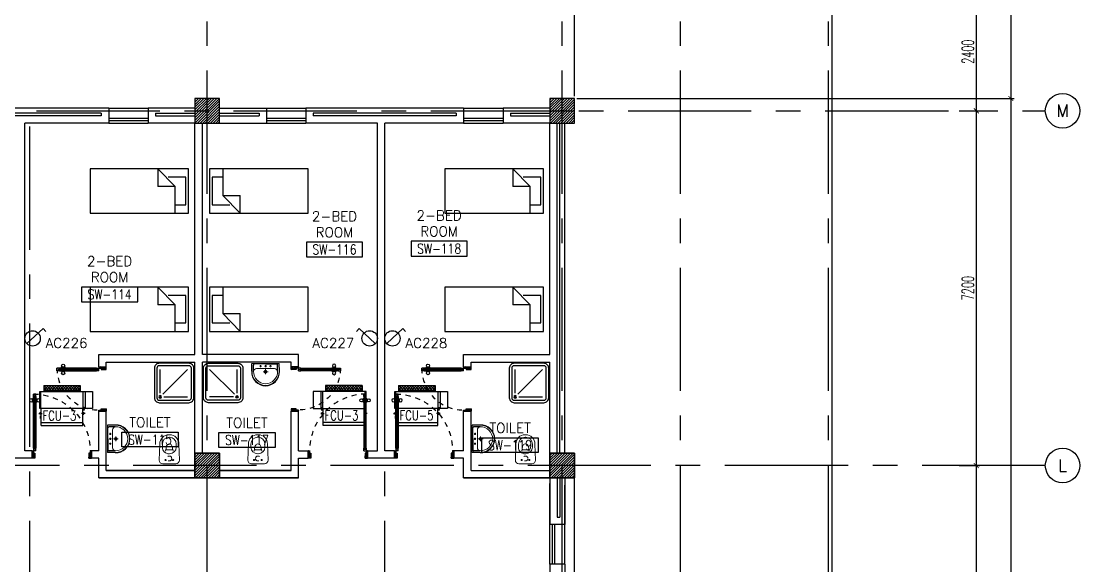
# Model space of a CAD drawing. Extents: x -0.4 to 93.5, y -1.1 to 78.4.
# Drawn here: x 72.06 to 93.53, y 55.33 to 66.39 of the extents above; entities that cross this region are included whole.
import ezdxf
from ezdxf.enums import TextEntityAlignment as Align

# ---------------------------------------------------------------- set-up
doc = ezdxf.new("R2010")
doc.units = 0
doc.header["$MEASUREMENT"] = 0
doc.header["$PDMODE"] = 34
for name, pattern in [('CENTERX2', [4, 2.5, -0.5, 0.5, -0.5]), ('DASHED', [0.75, 0.5, -0.25]), ('HIDDEN', [0.375, 0.25, -0.125]), ('HIDDEN2', [0.1875, 0.125, -0.0625])]:
    doc.linetypes.add(name, pattern=pattern)
doc.layers.get('0').update_dxf_attribs({"color": 11, "linetype": 'CONTINUOUS'})
doc.layers.get('DEFPOINTS').update_dxf_attribs({"color": 11, "linetype": 'CONTINUOUS'})
for name, color, linetype in [('AX-CR', 11, 'CONTINUOUS'), ('AX-DIM', 11, 'CONTINUOUS'), ('AX-TXT', 11, 'CONTINUOUS'), ('AXES', 11, 'CENTERX2'), ('COL', 11, 'CONTINUOUS'), ('DOOR', 11, 'CONTINUOUS'), ('E-SOCKETS', 4, 'CONTINUOUS'), ('FCU', 7, 'CONTINUOUS'), ('FIX', 11, 'CONTINUOUS'), ('FUR', 11, 'CONTINUOUS'), ('HAT', 11, 'CONTINUOUS'), ('INSUL', 11, 'CONTINUOUS'), ('PROJ-L', 11, 'CONTINUOUS'), ('RM-BOX', 11, 'CONTINUOUS'), ('RM-NAME', 11, 'CONTINUOUS'), ('RM-NO', 11, 'CONTINUOUS'), ('TEXTN', 2, 'CONTINUOUS'), ('WALL', 11, 'CONTINUOUS'), ('WIN', 11, 'CONTINUOUS')]:
    doc.layers.add(name, color=color, linetype=linetype)
doc.styles.add('ROMANS', font='ROMANS.shx', dxfattribs={"width": 0.6})
doc.dimstyles.new('STANDARD in', dxfattribs={"dimtxt": 0.24, "dimasz": 0.1, "dimexe": 0.07, "dimexo": 0.05, "dimgap": 0.05, "dimtad": 1, "dimdec": 0, "dimlfac": 1000, "dimzin": 0, "dimdsep": 46, "dimtxsty": 'ROMANS', "dimblk": 'ARCHTICK', "dimcen": 0.05, "dimdle": 0.05, "dimclrd": 7, "dimclre": 7, "dimclrt": 2, "dimadec": 0, "dimazin": 0, "dimtfac": 1, "dimtdec": 0, "dimtmove": 2, "dimatfit": 3, "dimldrblk": 'ARCHTICK', "dimfxl": 0, "dimtolj": 1, "dimtzin": 0, "dimarcsym": 0})

# ---------------------------------------------------------------- blocks, each defined once
blk = doc.blocks.new('_ARCHTICK')
at = {"color": 0, "linetype": 'ByBlock', "const_width": 0.15}
blk.add_lwpolyline([(-0.5, -0.5), (0.5, 0.5)], dxfattribs=at)
blk = doc.blocks.new('*D104')
at = {"layer": 'AX-DIM', "color": 7, "lineweight": -2, "ltscale": 0.3}
for p, q in [((8.522, 76.998), (83.332, 76.998)), ((8.572, 72.392), (8.572, 77.068)), ((83.282, 64.87), (83.282, 77.068))]:
    blk.add_line(p, q, dxfattribs=at)
at = {"layer": 'DEFPOINTS', "color": 0, "ltscale": 0.3}
for p in [(83.282, 76.998), (8.572, 72.342), (83.282, 64.82)]:
    blk.add_point(p, dxfattribs=at)
at = {"layer": 'AX-DIM', "color": 7, "lineweight": -2, "ltscale": 0.3, "xscale": 0.1, "yscale": 0.1, "zscale": 0.1, "rotation": 180}
blk.add_blockref('_ARCHTICK', (8.572, 76.998), dxfattribs=at)
at = {"layer": 'AX-DIM', "color": 7, "lineweight": -2, "ltscale": 0.3, "xscale": 0.1, "yscale": 0.1, "zscale": 0.1}
blk.add_blockref('_ARCHTICK', (83.282, 76.998), dxfattribs=at)
at = {"layer": 'AX-DIM', "color": 2, "ltscale": 0.3, "insert": (45.927, 77.168), "char_height": 0.24, "attachment_point": 5, "style": 'ROMANS'}
blk.add_mtext('\\A1;74710', dxfattribs=at)
blk = doc.blocks.new('*D161')
at = {"layer": 'AX-DIM', "color": 7, "lineweight": -2, "ltscale": 0.3}
for p, q in [((77.75, 74.845), (92.202, 74.845)), ((92.132, 74.895), (92.132, 64.77)), ((91.482, 64.82), (92.202, 64.82))]:
    blk.add_line(p, q, dxfattribs=at)
at = {"layer": 'DEFPOINTS', "color": 0, "ltscale": 0.3}
for p in [(77.7, 74.845), (91.432, 64.82), (92.132, 64.82)]:
    blk.add_point(p, dxfattribs=at)
at = {"layer": 'AX-DIM', "color": 7, "lineweight": -2, "ltscale": 0.3, "xscale": 0.1, "yscale": 0.1, "zscale": 0.1}
for p, rotation in [((92.132, 74.845), 90), ((92.132, 64.82), 270)]:
    blk.add_blockref('_ARCHTICK', p, dxfattribs=dict(at, rotation=rotation))
at = {"layer": 'AX-DIM', "color": 2, "ltscale": 0.3, "insert": (91.962, 69.832), "char_height": 0.24, "attachment_point": 5, "rotation": 90, "style": 'ROMANS'}
blk.add_mtext('\\A1;10025', dxfattribs=at)
blk = doc.blocks.new('*D160')
at = {"layer": 'AX-DIM', "color": 7, "lineweight": -2, "ltscale": 0.3}
for p, q in [((83.232, 76.998), (88.557, 76.998)), ((83.282, 76.348), (83.282, 77.068)), ((88.507, 40.87), (88.507, 77.068))]:
    blk.add_line(p, q, dxfattribs=at)
at = {"layer": 'DEFPOINTS', "color": 0, "ltscale": 0.3}
for p in [(88.507, 76.998), (83.282, 76.298), (88.507, 40.82)]:
    blk.add_point(p, dxfattribs=at)
at = {"layer": 'AX-DIM', "color": 7, "lineweight": -2, "ltscale": 0.3, "xscale": 0.1, "yscale": 0.1, "zscale": 0.1, "rotation": 180}
blk.add_blockref('_ARCHTICK', (83.282, 76.998), dxfattribs=at)
at = {"layer": 'AX-DIM', "color": 7, "lineweight": -2, "ltscale": 0.3, "xscale": 0.1, "yscale": 0.1, "zscale": 0.1}
blk.add_blockref('_ARCHTICK', (88.507, 76.998), dxfattribs=at)
at = {"layer": 'AX-DIM', "color": 2, "ltscale": 0.3, "insert": (85.895, 77.168), "char_height": 0.24, "attachment_point": 5, "style": 'ROMANS'}
blk.add_mtext('\\A1;5225', dxfattribs=at)
blk = doc.blocks.new('*D158')
at = {"layer": 'AX-DIM', "color": 7, "lineweight": -2, "ltscale": 0.3}
for p, q in [((92.132, 64.87), (92.132, 5.45)), ((83.332, 64.82), (92.202, 64.82)), ((83.332, 5.5), (92.202, 5.5))]:
    blk.add_line(p, q, dxfattribs=at)
at = {"layer": 'DEFPOINTS', "color": 0, "ltscale": 0.3}
for p in [(83.282, 64.82), (83.282, 5.5), (92.132, 5.5)]:
    blk.add_point(p, dxfattribs=at)
at = {"layer": 'AX-DIM', "color": 7, "lineweight": -2, "ltscale": 0.3, "xscale": 0.1, "yscale": 0.1, "zscale": 0.1}
for p, rotation in [((92.132, 64.82), 90), ((92.132, 5.5), 270)]:
    blk.add_blockref('_ARCHTICK', p, dxfattribs=dict(at, rotation=rotation))
at = {"layer": 'AX-DIM', "color": 2, "ltscale": 0.3, "insert": (91.962, 35.16), "char_height": 0.24, "attachment_point": 5, "rotation": 90, "style": 'ROMANS'}
blk.add_mtext('\\A1;59320', dxfattribs=at)
blk = doc.blocks.new('*X50')
at = {"color": 0}
for p, q in [((245929, 169932), (246386, 170390)), ((245929, 169985), (246333, 170390)), ((245929, 170038), (246280, 170390)), ((245929, 170091), (246227, 170390)), ((245929, 170144), (246174, 170390)), ((245929, 170197), (246121, 170390)), ((245929, 170250), (246068, 170390)), ((245929, 170303), (246015, 170390)), ((245929, 170357), (245962, 170390)), ((245939, 169890), (246429, 170379)), ((245992, 169890), (246429, 170326)), ((246045, 169890), (246429, 170273)), ((246098, 169890), (246429, 170220)), ((246151, 169890), (246429, 170167)), ((246204, 169890), (246429, 170114)), ((246257, 169890), (246429, 170061)), ((246310, 169890), (246429, 170008)), ((246363, 169890), (246429, 169955)), ((246416, 169890), (246429, 169902))]:
    blk.add_line(p, q, dxfattribs=at)
blk = doc.blocks.new('COL50')
at = {"layer": 'COL'}
blk.add_lwpolyline([(-250, 250), (-250, -250), (250, -250), (250, 250)], close=True, dxfattribs=at)
blk = doc.blocks.new('*X43')
at = {"color": 0}
for p, q in [((245927, 177090), (246427, 177590)), ((245929, 177145), (246374, 177590)), ((245929, 177198), (246321, 177590)), ((245929, 177251), (246267, 177590)), ((245929, 177304), (246214, 177590)), ((245929, 177357), (246161, 177590)), ((245929, 177410), (246108, 177590)), ((245929, 177463), (246055, 177590)), ((245929, 177516), (246002, 177590)), ((245929, 177569), (245949, 177590)), ((245980, 177090), (246429, 177539)), ((246033, 177090), (246429, 177486)), ((246086, 177090), (246429, 177433)), ((246139, 177090), (246429, 177380)), ((246192, 177090), (246429, 177327)), ((246245, 177090), (246429, 177274)), ((246298, 177090), (246429, 177220)), ((246351, 177090), (246429, 177167)), ((246404, 177090), (246429, 177114))]:
    blk.add_line(p, q, dxfattribs=at)
blk = doc.blocks.new('*X51')
at = {"color": 0}
for p, q in [((253129, 169920), (253599, 170390)), ((253129, 169973), (253545, 170390)), ((253129, 170026), (253492, 170390)), ((253129, 170079), (253439, 170390)), ((253129, 170132), (253386, 170390)), ((253129, 170185), (253333, 170390)), ((253129, 170238), (253280, 170390)), ((253129, 170291), (253227, 170390)), ((253129, 170344), (253174, 170390)), ((253152, 169890), (253629, 170367)), ((253205, 169890), (253629, 170314)), ((253258, 169890), (253629, 170261)), ((253311, 169890), (253629, 170208)), ((253364, 169890), (253629, 170155)), ((253417, 169890), (253629, 170102)), ((253470, 169890), (253629, 170049)), ((253523, 169890), (253629, 169996)), ((253576, 169890), (253629, 169942))]:
    blk.add_line(p, q, dxfattribs=at)
blk = doc.blocks.new('*X42')
at = {"color": 0}
for p, q in [((253129, 177132), (253586, 177590)), ((253129, 177185), (253533, 177590)), ((253129, 177238), (253480, 177590)), ((253129, 177291), (253427, 177590)), ((253129, 177344), (253374, 177590)), ((253129, 177397), (253321, 177590)), ((253129, 177450), (253268, 177590)), ((253129, 177503), (253215, 177590)), ((253129, 177557), (253162, 177590)), ((253139, 177090), (253629, 177579)), ((253192, 177090), (253629, 177526)), ((253245, 177090), (253629, 177473)), ((253298, 177090), (253629, 177420)), ((253351, 177090), (253629, 177367)), ((253404, 177090), (253629, 177314)), ((253457, 177090), (253629, 177261)), ((253510, 177090), (253629, 177208)), ((253563, 177090), (253629, 177155)), ((253616, 177090), (253629, 177102))]:
    blk.add_line(p, q, dxfattribs=at)
blk = doc.blocks.new('*D146')
at = {"layer": 'AX-DIM', "color": 7, "lineweight": -2, "ltscale": 0.3}
for p, q in [((91.082, 57.37), (91.502, 57.37)), ((91.432, 57.42), (91.432, 50.12)), ((91.082, 50.17), (91.502, 50.17))]:
    blk.add_line(p, q, dxfattribs=at)
at = {"layer": 'DEFPOINTS', "color": 0, "ltscale": 0.3}
for p in [(91.032, 57.37), (91.032, 50.17), (91.432, 50.17)]:
    blk.add_point(p, dxfattribs=at)
at = {"layer": 'AX-DIM', "color": 7, "lineweight": -2, "ltscale": 0.3, "xscale": 0.1, "yscale": 0.1, "zscale": 0.1}
for p, rotation in [((91.432, 57.37), 90), ((91.432, 50.17), 270)]:
    blk.add_blockref('_ARCHTICK', p, dxfattribs=dict(at, rotation=rotation))
at = {"layer": 'AX-DIM', "color": 2, "ltscale": 0.3, "insert": (91.262, 53.77), "char_height": 0.24, "attachment_point": 5, "rotation": 90, "style": 'ROMANS'}
blk.add_mtext('\\A1;7200', dxfattribs=at)
blk = doc.blocks.new('AXR')
at = {"layer": 'AX-CR'}
blk.add_circle((350, 0), 350, dxfattribs=at)
at = {"layer": 'AX-TXT', "style": 'ROMANS'}
blk.add_attdef('AX', text='', height=250, dxfattribs=at).set_placement((350, 0), align=Align.MIDDLE)
blk = doc.blocks.new('*D144')
at = {"layer": 'AX-DIM', "color": 7, "lineweight": -2, "ltscale": 0.3}
for p, q in [((91.082, 64.57), (91.502, 64.57)), ((91.432, 64.62), (91.432, 57.32)), ((91.082, 57.37), (91.502, 57.37))]:
    blk.add_line(p, q, dxfattribs=at)
at = {"layer": 'DEFPOINTS', "color": 0, "ltscale": 0.3}
for p in [(91.032, 64.57), (91.032, 57.37), (91.432, 57.37)]:
    blk.add_point(p, dxfattribs=at)
at = {"layer": 'AX-DIM', "color": 7, "lineweight": -2, "ltscale": 0.3, "xscale": 0.1, "yscale": 0.1, "zscale": 0.1}
for p, rotation in [((91.432, 64.57), 90), ((91.432, 57.37), 270)]:
    blk.add_blockref('_ARCHTICK', p, dxfattribs=dict(at, rotation=rotation))
at = {"layer": 'AX-DIM', "color": 2, "ltscale": 0.3, "insert": (91.262, 60.97), "char_height": 0.24, "attachment_point": 5, "rotation": 90, "style": 'ROMANS'}
blk.add_mtext('\\A1;7200', dxfattribs=at)
blk = doc.blocks.new('*D143')
at = {"layer": 'AX-DIM', "color": 7, "lineweight": -2, "ltscale": 0.3}
for p, q in [((91.432, 67.02), (91.432, 64.52)), ((91.082, 66.97), (91.502, 66.97)), ((91.082, 64.57), (91.502, 64.57))]:
    blk.add_line(p, q, dxfattribs=at)
at = {"layer": 'DEFPOINTS', "color": 0, "ltscale": 0.3}
for p in [(91.032, 66.97), (91.032, 64.57), (91.432, 64.57)]:
    blk.add_point(p, dxfattribs=at)
at = {"layer": 'AX-DIM', "color": 7, "lineweight": -2, "ltscale": 0.3, "xscale": 0.1, "yscale": 0.1, "zscale": 0.1}
for p, rotation in [((91.432, 66.97), 90), ((91.432, 64.57), 270)]:
    blk.add_blockref('_ARCHTICK', p, dxfattribs=dict(at, rotation=rotation))
at = {"layer": 'AX-DIM', "color": 2, "ltscale": 0.3, "insert": (91.262, 65.77), "char_height": 0.24, "attachment_point": 5, "rotation": 90, "style": 'ROMANS'}
blk.add_mtext('\\A1;2400', dxfattribs=at)
blk = doc.blocks.new('DOOR100')
at = {"layer": 'DOOR', "color": 0, "linetype": 'ByBlock'}
for p, q in [((-25, 1300), (-75, 1300)), ((-75, 1300), (-25, 1300)), ((-75, 1250), (-75, 1300)), ((-25, 1250), (-25, 1300)), ((-82, 1205), (-91, 1205)), ((-91, 1205), (-91, 1140)), ((-82, 1140), (-91, 1140)), ((-75, 1218), (-82, 1218)), ((-82, 1128), (-82, 1218)), ((-82, 1205), (-82, 1140)), ((-75, 1128), (-82, 1128)), ((-58, 1250), (-75, 1250)), ((-42, 1270), (-58, 1270)), ((-58, 1250), (-58, 1270)), ((-42, 1250), (-42, 1270)), ((-25, 1250), (-42, 1250)), ((-25, 1218), (-18, 1218)), ((-25, 1128), (-18, 1128)), ((-18, 1128), (-18, 1218)), ((-18, 1205), (-9, 1205)), ((-18, 1205), (-18, 1140)), ((-18, 1140), (-9, 1140)), ((-9, 1205), (-9, 1140)), ((-1200, 0), (-1200, 150)), ((-1200, 150), (-1175, 150)), ((-1200, 150), (-1200, 0)), ((-1150, 0), (-1200, 0)), ((-1175, 150), (-1175, 100)), ((-1175, 100), (-1150, 100)), ((-1150, 100), (-1150, 0)), ((-75, 200), (-58, 200)), ((-75, 150), (-75, 200)), ((-75, 150), (-25, 150)), ((-58, 200), (-58, 180)), ((-58, 180), (-42, 180)), ((-50, 100), (-50, 0)), ((-25, 100), (-50, 100)), ((-50, 0), (0, 0)), ((-42, 200), (-25, 200)), ((-42, 180), (-42, 200)), ((-25, 200), (-25, 150)), ((0, 150), (-25, 150)), ((-25, 150), (-25, 100)), ((0, 150), (0, 0))]:
    blk.add_line(p, q, dxfattribs=at)
at = {"layer": 'DOOR', "linetype": 'ByBlock'}
for p, q in [((-75, 1250), (-75, 200)), ((-58, 200), (-58, 1250)), ((-42, 200), (-42, 1250)), ((-25, 200), (-25, 1250)), ((0, 0), (0, 150))]:
    blk.add_line(p, q, dxfattribs=at)
at = {"layer": 'DOOR', "color": 9, "linetype": 'ByBlock'}
for p, q in [((-1150, 0), (-1200, 114)), ((-1150, 0), (-1200, 40)), ((-1150, 0), (-1163, 100)), ((-50, 0), (0, 114)), ((-50, 0), (-37, 100)), ((-50, 0), (0, 40))]:
    blk.add_line(p, q, dxfattribs=at)
at = {"layer": 'DOOR', "color": 0, "linetype": 'ByBlock'}
for centre in [(-124, 1173), (24, 1173)]:
    blk.add_circle(centre, 32.4, dxfattribs=at)
at = {"layer": 'DOOR', "linetype": 'HIDDEN', "ltscale": 0.5}
blk.add_arc((-25, 150), 1150, 90, 180.0001, dxfattribs=at)
at = {"layer": 'DOOR', "color": 9, "linetype": 'ByBlock'}
for centre, radius, start, end in [((-1150, 0), 154, 103.7142, 108.8947), ((-1150, 0), 134, 100.72, 111.8402), ((-1150, 0), 94.4, 90, 121.9818), ((-1150, 0), 74.4, 90, 132.2236), ((-1150, 0), 54.4, 90, 156.7926), ((-1150, 0), 34.4, 90, 180), ((-1150, 0), 14.4, 90, 180), ((-50, 0), 94.4, 58.0182, 90), ((-50, 0), 74.4, 47.7764, 90), ((-50, 0), 54.4, 23.2074, 90), ((-50, 0), 34.4, 0, 90), ((-50, 0), 14.4, 0, 90), ((-50, 0), 134, 68.1598, 79.28), ((-50, 0), 114, 64.0838, 77.3774), ((-50, 0), 154, 71.1053, 76.2858)]:
    blk.add_arc(centre, radius, start, end, dxfattribs=at)
blk = doc.blocks.new('DOOR90')
at = {"layer": 'DOOR', "color": 0, "linetype": 'ByBlock'}
for p, q in [((-150, 0), (-150, -25)), ((-150, 0), (0, 0)), ((0, -50), (0, 0)), ((-1000, -25), (-1000, -75)), ((-1000, -75), (-1000, -25)), ((-950, -25), (-1000, -25)), ((-950, -75), (-1000, -75)), ((-970, -42), (-970, -58)), ((-950, -42), (-970, -42)), ((-950, -58), (-970, -58)), ((-950, -25), (-950, -42)), ((-950, -58), (-950, -75)), ((-918, -25), (-918, -18)), ((-828, -18), (-918, -18)), ((-918, -75), (-918, -82)), ((-828, -82), (-918, -82)), ((-905, -18), (-905, -9)), ((-905, -9), (-840, -9)), ((-905, -18), (-840, -18)), ((-905, -82), (-905, -91)), ((-905, -82), (-840, -82)), ((-905, -91), (-840, -91)), ((-840, -18), (-840, -9)), ((-840, -82), (-840, -91)), ((-828, -25), (-828, -18)), ((-828, -75), (-828, -82)), ((-200, -42), (-200, -25)), ((-200, -25), (-150, -25)), ((-180, -42), (-200, -42)), ((-200, -75), (-200, -58)), ((-200, -58), (-180, -58)), ((-150, -75), (-200, -75)), ((-180, -58), (-180, -42)), ((-150, -75), (-150, -25)), ((-150, -25), (-100, -25)), ((-100, -25), (-100, -50)), ((-100, -50), (0, -50)), ((-100, -850), (0, -850)), ((-100, -875), (-100, -850)), ((0, -850), (0, -900)), ((-150, -900), (-150, -875)), ((-150, -875), (-100, -875)), ((0, -900), (-150, -900)), ((-150, -900), (0, -900))]:
    blk.add_line(p, q, dxfattribs=at)
at = {"layer": 'DOOR', "color": 9, "linetype": 'ByBlock'}
for p, q in [((0, -50), (-114, 0)), ((0, -50), (-40, 0)), ((0, -50), (-100, -37)), ((0, -850), (-114, -900)), ((0, -850), (-100, -863)), ((0, -850), (-40, -900))]:
    blk.add_line(p, q, dxfattribs=at)
at = {"layer": 'DOOR', "linetype": 'ByBlock'}
for p, q in [((-200, -25), (-950, -25)), ((-200, -42), (-950, -42)), ((-200, -58), (-950, -58)), ((-950, -75), (-200, -75))]:
    blk.add_line(p, q, dxfattribs=at)
at = {"layer": 'DOOR', "color": 0, "linetype": 'ByBlock'}
for centre in [(-873, 24), (-873, -124)]:
    blk.add_circle(centre, 32.4, dxfattribs=at)
at = {"layer": 'DOOR', "color": 9, "linetype": 'ByBlock'}
for centre, radius, start, end in [((0, -50), 154, 161.1053, 166.2858), ((0, -50), 134, 158.1598, 169.28), ((0, -50), 94.4, 148.0182, 180), ((0, -50), 74.4, 137.7764, 180), ((0, -50), 114, 154.0838, 167.3774), ((0, -50), 54.4, 113.2074, 180), ((0, -50), 34.4, 90, 180), ((0, -50), 14.4, 90, 180), ((0, -850), 94.4, 180, 211.9818), ((0, -850), 74.4, 180, 222.2236), ((0, -850), 54.4, 180, 246.7926), ((0, -850), 34.4, 180, 270), ((0, -850), 14.4, 180, 270), ((0, -850), 154, 193.7142, 198.8947), ((0, -850), 134, 190.72, 201.8402)]:
    blk.add_arc(centre, radius, start, end, dxfattribs=at)
at = {"layer": 'DOOR', "linetype": 'HIDDEN', "ltscale": 0.5}
blk.add_arc((-150, -25), 850, 180, 270, dxfattribs=at)
blk = doc.blocks.new('RM1')
at = {"layer": 'RM-BOX'}
blk.add_lwpolyline([(570, -200), (-570, -200), (-570, -500), (570, -500)], close=True, dxfattribs=at)
at = {"layer": 'RM-NAME', "style": 'ROMANS'}
for tag, p in [('ROOMNAME1', (0, 324)), ('ROOMNAME2', (0, 0))]:
    blk.add_attdef(tag, text='', height=200, dxfattribs=at).set_placement(p, align=Align.MIDDLE)
at = {"layer": 'RM-NO', "style": 'ROMANS', "width": 0.8}
blk.add_attdef('ROOMNO', text='', height=200, dxfattribs=at).set_placement((0, -350), align=Align.MIDDLE)
blk = doc.blocks.new('LAV1')
at = {"layer": 'FIX', "linetype": 'DASHED', "lineweight": 20, "ltscale": 0.05}
for p, q in [((50, 220), (-50, 220)), ((0, 170), (0, 270)), ((0, 170), (0, 270))]:
    blk.add_line(p, q, dxfattribs=at)
at = {"layer": 'FIX', "linetype": 'ByBlock', "ltscale": 0.3}
for p, q in [((-280, 210), (-275, 50)), ((-245, 210), (-245, 85)), ((0, 60), (-220, 60)), ((0, 60), (220, 60)), ((245, 210), (245, 85)), ((280, 210), (275, 50))]:
    blk.add_line(p, q, dxfattribs=at)
at = {"layer": 'FIX', "linetype": 'Continuous', "lineweight": 20}
for p, q in [((-275, 210), (-275, 50)), ((0, 50), (-275, 50)), ((0, 50), (-252, 50)), ((0, 155), (-181, 155)), ((0, 155), (181, 155)), ((0, 50), (252, 50)), ((0, 50), (275, 50)), ((275, 210), (275, 50))]:
    blk.add_line(p, q, dxfattribs=at)
at = {"layer": 'FIX', "lineweight": 20}
for p, q in [((16, 107), (-15, 107)), ((0, 92), (0, 123))]:
    blk.add_line(p, q, dxfattribs=at)
for centre, radius in [((0, 220), 29.5), ((0, 220), 22.5), ((0, 107), 15.5)]:
    blk.add_circle(centre, radius, dxfattribs=at)
at = {"layer": 'FIX', "linetype": 'HIDDEN', "lineweight": 20, "ltscale": 0.05}
for centre in [(-100, 107), (100, 107)]:
    blk.add_circle(centre, 12.4, dxfattribs=at)
at = {"layer": 'FIX', "linetype": 'ByBlock', "ltscale": 0.3}
for centre, radius, start, end in [((7, 220), 287, 91.3776, 182.0064), ((-7, 220), 287, 357.9936, 88.6224), ((-220, 85), 24.9, 179.7021, 269.9486), ((220, 85), 24.9, 270.0514, 0.2979)]:
    blk.add_arc(centre, radius, start, end, dxfattribs=at)
at = {"layer": 'FIX', "linetype": 'Continuous', "lineweight": 20}
for centre, radius, start, end in [((8, 217), 283, 91.6988, 181.351), ((8, 212), 253, 91.7328, 180.4884), ((-8, 217), 283, 358.649, 88.3012), ((-8, 212), 253, 359.5116, 88.2672), ((-179, 222), 66.9, 190.2006, 268.0786), ((179, 222), 66.9, 271.9214, 349.7994)]:
    blk.add_arc(centre, radius, start, end, dxfattribs=at)
blk = doc.blocks.new('SHR1')
at = {"layer": 'FIX'}
for p, q in [((-196, 196), (-700, 700)), ((-143, 218), (-143, 700)), ((-218, 143), (-700, 143))]:
    blk.add_line(p, q, dxfattribs=at)
for points in [[(-825, 125), (-825, 725, -0.414214), (-725, 825), (-125, 825, -0.414214), (-25, 725), (-25, 125, -0.414214), (-125, 25), (-725, 25, -0.414214)], [(-775, 125), (-775, 725, -0.414214), (-725, 775), (-125, 775, -0.414214), (-75, 725), (-75, 125, -0.414214), (-125, 75), (-725, 75, -0.414214)]]:
    blk.add_lwpolyline(points, format="xyb", close=True, dxfattribs=at)
for radius in [25, 15]:
    blk.add_circle((-143, 143), radius, dxfattribs=at)
blk = doc.blocks.new('WC1')
at = {"layer": 'FIX', "lineweight": 20}
for p, q in [((-727, 5), (-727, -5)), ((-674, 5), (-674, -5)), ((-534, 24), (-540, 0)), ((-540, 0), (-534, -24)), ((-210, 204), (-538, 194)), ((-475, 141), (-538, 141)), ((-395, 76), (-490, 60)), ((-339, 5), (-339, -5)), ((-538, -141), (-475, -141)), ((-538, -194), (-210, -204)), ((-490, -60), (-395, -76))]:
    blk.add_line(p, q, dxfattribs=at)
at = {"layer": 'FIX', "linetype": 'Continuous', "lineweight": 20}
blk.add_line((-420, -47), (-420, 45), dxfattribs=at)
at = {"layer": 'FIX', "lineweight": 20}
blk.add_lwpolyline([(-213, -204), (-210, -204, 0.414214), (-137, -131), (-137, 0), (-137, 131, 0.414214), (-210, 204)], format="xyb", dxfattribs=at)
at = {"layer": 'FIX', "linetype": 'HIDDEN2', "lineweight": 20, "ltscale": 0.3}
blk.add_circle((-245, 0), 49.8, dxfattribs=at)
at = {"layer": 'FIX', "linetype": 'HIDDEN', "lineweight": 20, "ltscale": 0.05}
for centre in [(-213, 78), (-213, -77)]:
    blk.add_circle(centre, 11.6, dxfattribs=at)
at = {"layer": 'FIX', "lineweight": 20}
for centre, radius, start, end in [((-538, 5), 189, 90, 180), ((-538, 5), 136, 90, 180), ((-473, -7), 68.2, 128.9242, 152.8468), ((-464, -18), 82, 108.496, 128.9242), ((-475, 5), 136, 360, 90), ((-538, -5), 189, 180, 270), ((-538, -5), 136, 180, 270), ((-473, 7), 68.2, 207.1532, 231.0758), ((-464, 18), 82, 231.0758, 251.504), ((-475, -5), 136, 270, 0)]:
    blk.add_arc(centre, radius, start, end, dxfattribs=at)
at = {"layer": 'FIX', "linetype": 'Continuous', "lineweight": 20}
for centre, start, end in [((-443, 46), 357.6662, 91.6121), ((-442, -46), 268.3879, 2.3338)]:
    blk.add_arc(centre, 22.3, start, end, dxfattribs=at)
blk = doc.blocks.new('*X166')
at = {"color": 0}
for p, q in [((16890, -2467), (16943, -2414)), ((16890, -2520), (16990, -2420)), ((16990, -2565), (16890, -2465)), ((16890, -2573), (16990, -2473)), ((16990, -2619), (16890, -2519)), ((16890, -2626), (16990, -2526)), ((16990, -2672), (16890, -2572)), ((16990, -2512), (16892, -2414)), ((16990, -2459), (16945, -2414)), ((16890, -2679), (16990, -2579)), ((16990, -2725), (16890, -2625)), ((16890, -2732), (16990, -2632)), ((16990, -2778), (16890, -2678)), ((16890, -2785), (16990, -2685)), ((16990, -2831), (16890, -2731)), ((16890, -2838), (16990, -2738)), ((16990, -2884), (16890, -2784)), ((16890, -2891), (16990, -2791)), ((16990, -2937), (16890, -2837)), ((16890, -2944), (16990, -2844)), ((16990, -2990), (16890, -2890)), ((16890, -2997), (16990, -2897)), ((16990, -3043), (16890, -2943)), ((16890, -3050), (16990, -2950)), ((16990, -3096), (16890, -2996)), ((16890, -3103), (16990, -3003)), ((16990, -3149), (16890, -3049)), ((16944, -3155), (16890, -3102)), ((16892, -3155), (16990, -3056)), ((16945, -3155), (16990, -3109))]:
    blk.add_line(p, q, dxfattribs=at)
blk = doc.blocks.new('WHE06')
at = {"color": 2}
for p, q in [((212, 437), (269, 437)), ((232, 452), (232, 422)), ((232, 452), (252, 452)), ((242, 472), (242, 399)), ((252, 452), (252, 422)), ((305, 448), (373, 448)), ((321, 458), (321, 438)), ((321, 458), (346, 458)), ((321, 438), (346, 438)), ((689, 621), (346, 621)), ((346, 621), (346, 469)), ((346, 430), (689, 430)), ((689, 469), (689, 621)), ((60, -422), (60, 422)), ((811, 371), (689, 371)), ((711, -371), (711, 371)), ((811, -371), (811, 371)), ((142, -437), (142, -422)), ((197, -437), (197, -422)), ((232, -452), (232, -422)), ((242, -472), (242, -399)), ((252, -452), (252, -422)), ((811, -371), (689, -371)), ((142, -437), (197, -437)), ((221, -437), (269, -437)), ((232, -452), (252, -452)), ((346, -430), (689, -430))]:
    blk.add_line(p, q, dxfattribs=at)
at = {"color": 6}
for p, q in [((346, 469), (346, -451)), ((689, 469), (346, 469)), ((689, -451), (689, 469)), ((0, -422), (0, 422)), ((0, 422), (346, 422)), ((0, -422), (346, -422)), ((346, -451), (689, -451))]:
    blk.add_line(p, q, dxfattribs=at)
at = {"color": 2}
blk.add_blockref('*X166', (-16179, 2784), dxfattribs=at)

msp = doc.modelspace()

# ---------------------------------------------------------------- linework, layer by layer
at = {"layer": 'AXES'}
for p, q in [((75.8324, -1.1143), (75.8324, 77.6984)), ((83.0324, -1.1143), (83.0324, 77.6984)), ((85.4324, -1.1143), (85.4324, 77.6984)), ((88.4324, -1.1143), (88.4324, 77.6984)), ((20.3674, 64.57), (92.8324, 64.57)), ((72.2324, 5.75), (72.2324, 64.57)), ((79.4324, 5.75), (79.4324, 64.52)), ((92.8324, 57.37), (40.7424, 57.37))]:
    msp.add_line(p, q, dxfattribs=at)
at = {"layer": 'COL'}
for points in [[(76.0824, 64.32), (76.0824, 64.82), (75.5824, 64.82), (75.5824, 64.32)], [(83.2824, 64.32), (83.2824, 64.82), (82.7824, 64.82), (82.7824, 64.32)]]:
    msp.add_lwpolyline(points, close=True, dxfattribs=at)
at = {"layer": 'E-SOCKETS'}
for p, q in [((72.1742, 59.8436), (72.5021, 60.1488)), ((72.5021, 60.1488), (72.5566, 60.0902)), ((78.9126, 60.1488), (78.8581, 60.0902)), ((79.2405, 59.8436), (78.9126, 60.1488)), ((79.4742, 59.8436), (79.8021, 60.1488)), ((79.8021, 60.1488), (79.8566, 60.0902))]:
    msp.add_line(p, q, dxfattribs=at)
for centre in [(72.2886, 59.95), (79.1261, 59.95), (79.5886, 59.95)]:
    msp.add_circle(centre, 0.1562, dxfattribs=at)
at = {"layer": 'FIX', "color": 6, "linetype": 'ByBlock', "ltscale": 0.3}
msp.add_line((82.7824, 64.57), (83.2824, 64.57), dxfattribs=at)
at = {"layer": 'FUR'}
for p, q in [((75.454, 63.392), (73.454, 63.392)), ((73.454, 63.392), (73.454, 62.492)), ((74.829, 63.392), (74.829, 63.0308)), ((75.1824, 63.0308), (74.829, 63.392)), ((75.454, 62.492), (75.454, 63.392)), ((77.8764, 63.392), (75.8764, 63.392)), ((75.8764, 63.392), (75.8764, 62.492)), ((76.1481, 63.392), (76.1481, 62.8531)), ((77.8764, 62.492), (77.8764, 63.392)), ((82.6538, 63.392), (80.6538, 63.392)), ((80.6538, 63.392), (80.6538, 62.492)), ((82.0288, 63.392), (82.0288, 63.0308)), ((82.3822, 63.0308), (82.0288, 63.392)), ((82.6538, 62.492), (82.6538, 63.392)), ((75.3986, 63.2198), (75.0389, 63.2198)), ((75.3986, 62.6619), (75.3986, 63.2198)), ((75.9319, 63.2221), (75.9319, 62.6641)), ((76.1481, 63.2221), (75.9319, 63.2221)), ((82.5984, 63.2198), (82.2387, 63.2198)), ((82.5984, 62.6619), (82.5984, 63.2198)), ((75.1824, 63.0308), (74.829, 63.0308)), ((75.1824, 62.492), (75.1824, 63.0308)), ((82.3822, 63.0308), (82.0288, 63.0308)), ((82.3822, 62.492), (82.3822, 63.0308)), ((76.1481, 62.8531), (76.5015, 62.8531)), ((76.1481, 62.8531), (76.5015, 62.492)), ((76.5015, 62.492), (76.5015, 62.8531)), ((75.1824, 62.6619), (75.3986, 62.6619)), ((75.9319, 62.6641), (76.2916, 62.6641)), ((82.3822, 62.6619), (82.5984, 62.6619)), ((73.454, 62.492), (75.454, 62.492)), ((75.8764, 62.492), (77.8764, 62.492)), ((80.6538, 62.492), (82.6538, 62.492)), ((75.454, 60.9931), (73.454, 60.9931)), ((73.454, 60.9931), (73.454, 60.0931)), ((74.829, 60.9931), (74.829, 60.632)), ((75.1824, 60.632), (74.829, 60.9931)), ((75.454, 60.0931), (75.454, 60.9931)), ((77.8764, 60.9931), (75.8764, 60.9931)), ((75.8764, 60.9931), (75.8764, 60.0931)), ((76.1481, 60.9931), (76.1481, 60.4543)), ((77.8764, 60.0931), (77.8764, 60.9931)), ((82.6538, 60.9931), (80.6538, 60.9931)), ((80.6538, 60.9931), (80.6538, 60.0931)), ((82.0288, 60.9931), (82.0288, 60.632)), ((82.3822, 60.632), (82.0288, 60.9931)), ((82.6538, 60.0931), (82.6538, 60.9931)), ((75.3986, 60.821), (75.0389, 60.821)), ((75.3986, 60.263), (75.3986, 60.821)), ((75.9319, 60.8232), (75.9319, 60.2653)), ((76.1481, 60.8232), (75.9319, 60.8232)), ((82.5984, 60.821), (82.2387, 60.821)), ((82.5984, 60.263), (82.5984, 60.821)), ((75.1824, 60.632), (74.829, 60.632)), ((75.1824, 60.0931), (75.1824, 60.632)), ((82.3822, 60.632), (82.0288, 60.632)), ((82.3822, 60.0931), (82.3822, 60.632)), ((76.1481, 60.4543), (76.5015, 60.4543)), ((76.1481, 60.4543), (76.5015, 60.0931)), ((76.5015, 60.0931), (76.5015, 60.4543)), ((75.1824, 60.263), (75.3986, 60.263)), ((75.9319, 60.2653), (76.2916, 60.2653)), ((82.3822, 60.263), (82.5984, 60.263)), ((73.454, 60.0931), (75.454, 60.0931)), ((75.8764, 60.0931), (77.8764, 60.0931)), ((80.6538, 60.0931), (82.6538, 60.0931))]:
    msp.add_line(p, q, dxfattribs=at)
at = {"layer": 'INSUL'}
for p, q in [((73.6824, 64.52), (70.7824, 64.52)), ((73.6824, 64.47), (70.7824, 64.47)), ((73.6824, 64.52), (73.6824, 64.47)), ((74.7824, 64.52), (74.7824, 64.47)), ((74.7824, 64.52), (75.5824, 64.52)), ((74.7824, 64.47), (75.5824, 64.47)), ((76.0824, 64.52), (76.8824, 64.52)), ((76.0824, 64.47), (76.8824, 64.47)), ((76.8824, 64.52), (76.8824, 64.47)), ((77.9824, 64.52), (77.9824, 64.47)), ((80.8824, 64.52), (77.9824, 64.52)), ((80.8824, 64.47), (77.9824, 64.47)), ((80.8824, 64.52), (80.8824, 64.47)), ((81.9824, 64.52), (82.7824, 64.52)), ((81.9824, 64.52), (81.9824, 64.47)), ((81.9824, 64.47), (82.7824, 64.47)), ((82.9324, 57.62), (82.9324, 64.32)), ((82.9824, 57.62), (82.9824, 64.32)), ((82.9324, 57.12), (82.9324, 56.3196)), ((82.9824, 57.12), (82.9824, 56.3196)), ((82.9324, 56.3196), (82.9824, 56.3196))]:
    msp.add_line(p, q, dxfattribs=at)
at = {"layer": 'PROJ-L'}
msp.add_line((83.2824, 50.42), (83.2824, 57.12), dxfattribs=at)
at = {"layer": 'WALL'}
for p, q in [((73.8324, 64.62), (70.6324, 64.62)), ((73.8324, 64.62), (73.8324, 64.32)), ((74.6324, 64.62), (74.6324, 64.32)), ((75.5824, 64.62), (74.6324, 64.62)), ((76.0824, 64.62), (77.0324, 64.62)), ((77.0324, 64.62), (77.0324, 64.32)), ((77.8324, 64.62), (77.8324, 64.32)), ((81.0324, 64.62), (77.8324, 64.62)), ((81.0324, 64.62), (81.0324, 64.32)), ((82.7824, 64.62), (81.8324, 64.62)), ((81.8324, 64.62), (81.8324, 64.32)), ((73.8324, 64.32), (72.1324, 64.32)), ((72.1324, 57.67), (72.1324, 64.32)), ((75.5824, 64.32), (74.6324, 64.32)), ((75.5824, 59.62), (75.5824, 64.32)), ((75.7324, 59.62), (75.7324, 64.32)), ((76.0824, 64.32), (77.0324, 64.32)), ((79.2824, 64.32), (77.8324, 64.32)), ((79.2824, 57.67), (79.2824, 64.32)), ((81.0324, 64.32), (79.4324, 64.32)), ((79.4324, 57.67), (79.4324, 64.32)), ((82.7824, 64.32), (81.8324, 64.32)), ((82.7824, 59.62), (82.7824, 64.32)), ((83.0824, 57.62), (83.0824, 64.32)), ((73.6324, 59.62), (75.5824, 59.62)), ((73.6324, 59.37), (73.6324, 59.62)), ((77.6824, 59.62), (75.7324, 59.62)), ((77.6824, 59.37), (77.6824, 59.62)), ((81.0324, 59.62), (82.7824, 59.62)), ((81.0324, 59.37), (81.0324, 59.62)), ((73.6324, 59.37), (73.7824, 59.37)), ((73.7824, 59.47), (75.5824, 59.47)), ((73.7824, 59.37), (73.7824, 59.47)), ((75.5824, 57.62), (75.5824, 59.47)), ((75.7324, 57.62), (75.7324, 59.47)), ((77.5324, 59.47), (75.7324, 59.47)), ((77.5324, 59.37), (77.5324, 59.47)), ((77.6824, 59.37), (77.5324, 59.37)), ((81.0324, 59.37), (81.1824, 59.37)), ((81.1824, 59.47), (82.7824, 59.47)), ((81.1824, 59.37), (81.1824, 59.47)), ((82.7824, 57.62), (82.7824, 59.47)), ((73.6324, 58.47), (73.7824, 58.47)), ((73.6324, 57.67), (73.6324, 58.47)), ((73.7824, 57.27), (73.7824, 58.47)), ((77.5324, 57.27), (77.5324, 58.47)), ((77.6824, 58.47), (77.5324, 58.47)), ((77.6824, 57.67), (77.6824, 58.47)), ((81.0324, 58.47), (81.1824, 58.47)), ((81.0324, 57.67), (81.0324, 58.47)), ((81.1824, 57.27), (81.1824, 58.47)), ((73.6324, 57.12), (73.6324, 57.52)), ((77.6824, 57.12), (77.6824, 57.52)), ((81.0324, 57.12), (81.0324, 57.52)), ((82.7824, 57.12), (82.7824, 56.1696)), ((82.7824, 56.1696), (82.7824, 57.0043)), ((83.0824, 57.12), (83.0824, 56.97)), ((83.0824, 56.1696), (83.0824, 56.97)), ((83.0824, 56.97), (83.0824, 56.1696)), ((83.0824, 56.1696), (82.7824, 56.1696)), ((82.7824, 55.3696), (82.7824, 54.72)), ((83.0824, 55.3696), (82.7824, 55.3696)), ((83.0324, 55.3696), (82.7824, 55.3696)), ((83.0824, 55.3696), (82.7824, 55.3696)), ((83.0824, 55.3696), (82.9824, 55.3696)), ((83.0824, 55.3696), (83.0324, 55.3696)), ((83.0824, 55.3696), (83.0824, 54.17))]:
    msp.add_line(p, q, dxfattribs=at)
at = {"layer": 'WALL', "linetype": 'ByBlock'}
for p, q in [((72.2824, 57.67), (72.1324, 57.67)), ((73.6324, 57.67), (73.4824, 57.67)), ((77.6824, 57.67), (77.8824, 57.67)), ((79.0824, 57.67), (79.2824, 57.67)), ((79.6324, 57.67), (79.4324, 57.67)), ((81.0324, 57.67), (80.8324, 57.67)), ((72.2824, 57.52), (71.8324, 57.52)), ((73.6324, 57.52), (73.4824, 57.52)), ((77.6824, 57.52), (77.8824, 57.52)), ((79.6324, 57.52), (79.0824, 57.52)), ((81.0324, 57.52), (80.8324, 57.52)), ((75.5824, 57.27), (73.7824, 57.27)), ((73.7824, 57.27), (75.5824, 57.27)), ((73.7824, 57.27), (75.5824, 57.27)), ((76.0786, 57.27), (77.5324, 57.27)), ((76.0786, 57.27), (77.5324, 57.27)), ((77.5324, 57.27), (76.0786, 57.27)), ((77.5324, 57.27), (76.0786, 57.27)), ((81.1824, 57.27), (82.7824, 57.27)), ((81.1824, 57.27), (82.7824, 57.27)), ((75.5824, 57.12), (73.6324, 57.12)), ((75.5824, 57.12), (73.6324, 57.12)), ((73.6324, 57.12), (75.5824, 57.12)), ((76.0786, 57.12), (77.6824, 57.12)), ((76.0786, 57.12), (77.6824, 57.12)), ((77.6824, 57.12), (76.0786, 57.12)), ((82.8074, 57.12), (81.0324, 57.12)), ((82.8074, 57.12), (81.0324, 57.12)), ((81.0324, 57.12), (82.8074, 57.12))]:
    msp.add_line(p, q, dxfattribs=at)
at = {"layer": 'WALL', "color": 2, "linetype": 'ByBlock'}
for p, q in [((72.2824, 57.52), (72.2824, 57.67)), ((73.4824, 57.52), (73.4824, 57.67)), ((77.8824, 57.52), (77.8824, 57.67)), ((79.0824, 57.52), (79.0824, 57.67)), ((79.6324, 57.52), (79.6324, 57.67)), ((80.8324, 57.52), (80.8324, 57.67))]:
    msp.add_line(p, q, dxfattribs=at)
at = {"layer": 'WALL', "linetype": 'ByBlock', "ltscale": 0.3}
for points in [[(76.0824, 64.82), (75.5804, 64.82), (75.5804, 64.32), (76.0824, 64.32)], [(83.2824, 64.82), (82.7824, 64.82), (82.7824, 64.32), (83.2824, 64.32)], [(76.0824, 57.62), (75.5824, 57.62), (75.5824, 57.12), (76.0824, 57.12)], [(83.2824, 57.62), (82.7824, 57.62), (82.7824, 57.12), (83.2824, 57.12)]]:
    msp.add_lwpolyline(points, close=True, dxfattribs=at)
at = {"layer": 'WIN'}
for p, q in [((73.8324, 64.62), (74.6324, 64.62)), ((77.0324, 64.62), (77.8324, 64.62)), ((81.0324, 64.62), (81.8324, 64.62)), ((73.8324, 64.42), (74.6324, 64.42)), ((73.8324, 64.37), (74.6324, 64.37)), ((73.8324, 64.32), (74.6324, 64.32)), ((77.0324, 64.42), (77.8324, 64.42)), ((77.0324, 64.37), (77.8324, 64.37)), ((77.0324, 64.32), (77.8324, 64.32)), ((81.0324, 64.42), (81.8324, 64.42)), ((81.0324, 64.37), (81.8324, 64.37)), ((81.0324, 64.32), (81.8324, 64.32)), ((82.7824, 55.3696), (82.7824, 56.1696)), ((82.7824, 56.1681), (82.7824, 56.1696)), ((82.8324, 55.3696), (82.8324, 56.1696)), ((82.8324, 55.3696), (82.8324, 56.1696)), ((82.8824, 55.3696), (82.8824, 56.1696)), ((83.0824, 55.3696), (83.0824, 56.1696)), ((83.0824, 56.1681), (83.0824, 56.1696)), ((82.7824, 55.3696), (82.7824, 55.37)), ((83.0324, 55.3696), (83.0324, 55.37)), ((83.0824, 55.3696), (83.0824, 55.37))]:
    msp.add_line(p, q, dxfattribs=at)

# ---------------------------------------------------------------- block references
at = {"layer": 'AXES', "xscale": 0.001, "yscale": 0.001, "zscale": 0.001}
for p, values in [((92.8324, 64.57), {'AX': 'M'}), ((92.8324, 57.37), {'AX': 'L'})]:
    msp.add_blockref('AXR', p, dxfattribs=at).add_auto_attribs(values)
at = {"layer": 'COL', "xscale": -0.001, "yscale": 0.001, "zscale": 0.001}
for p in [(75.8324, 57.37), (83.0324, 57.37)]:
    msp.add_blockref('COL50', p, dxfattribs=at)
at = {"layer": 'DOOR', "color": 0, "linetype": 'ByBlock', "yscale": 0.001, "zscale": 0.001}
for name, p, xscale in [('DOOR90', (73.7824, 59.37), 0.001), ('DOOR90', (77.5324, 59.37), -0.001), ('DOOR90', (81.1824, 59.37), 0.001), ('DOOR100', (72.2824, 57.52), -0.001), ('DOOR100', (79.0824, 57.52), 0.001), ('DOOR100', (79.6324, 57.52), -0.001)]:
    msp.add_blockref(name, p, dxfattribs=dict(at, xscale=xscale))
at = {"layer": 'FCU', "linetype": 'ByBlock', "yscale": 0.001000002026557922, "zscale": 0.001}
for p, xscale, rotation in [((72.8851, 58.1844), -0.001000002026557922, 270), ((78.6047, 58.1844), 0.001000002026557922, 90), ((80.0851, 58.1844), -0.001000002026557922, 270)]:
    msp.add_blockref('WHE06', p, dxfattribs=dict(at, xscale=xscale, rotation=rotation))
at = {"layer": 'FIX', "yscale": 0.001, "zscale": 0.001}
for p, xscale in [((74.7344, 58.62), -0.001), ((76.5804, 58.62), 0.001), ((81.9344, 58.62), -0.001)]:
    msp.add_blockref('SHR1', p, dxfattribs=dict(at, xscale=xscale))
for name, p, xscale, rotation in [('LAV1', (77.0144, 59.493), 0.001, 180), ('LAV1', (73.7574, 57.912), 0.001, 270), ('WC1', (75.0624, 57.268), 0.001, 270), ('WC1', (76.8604, 57.268), -0.001, 90), ('LAV1', (81.1574, 57.912), 0.001, 270)]:
    msp.add_blockref(name, p, dxfattribs=dict(at, xscale=xscale, rotation=rotation))
at = {"layer": 'FIX', "color": 7, "linetype": 'ByBlock', "ltscale": 0.3, "xscale": 0.001, "yscale": 0.001, "zscale": 0.001, "rotation": 270}
msp.add_blockref('WC1', (82.2864, 57.268), dxfattribs=at)
at = {"layer": 'HAT', "xscale": 0.001, "yscale": 0.001, "zscale": 0.001}
for name in ['*X43', '*X42', '*X50', '*X51']:
    msp.add_blockref(name, (-170.3462, -112.7697), dxfattribs=at)
at = {"layer": 'RM-NAME', "xscale": 0.001, "yscale": 0.001, "zscale": 0.001}
for p, values in [((78.4129, 62.1041), {'ROOMNO': 'SW-116', 'ROOMNAME2': 'ROOM', 'ROOMNAME1': '2-BED'}), ((80.5358, 62.1217), {'ROOMNO': 'SW-118', 'ROOMNAME2': 'ROOM', 'ROOMNAME1': '2-BED'}), ((73.851, 61.1931), {'ROOMNO': 'SW-114', 'ROOMNAME2': 'ROOM', 'ROOMNAME1': '2-BED'})]:
    msp.add_blockref('RM1', p, dxfattribs=at).add_auto_attribs(values)
at = {"layer": 'RM-NAME'}
ref = msp.add_blockref('RM1', (74.6699, 58.2457), dxfattribs=dict(at, xscale=-0.001, yscale=0.001, zscale=0.001))
ref.add_attrib('ROOMNO', 'SW-115', dxfattribs={"layer": 'RM-NO', "height": 0.2, "style": 'ROMANS', "width": 0.8}).set_placement((74.6699, 57.8957), align=Align.MIDDLE)
ref.add_attrib('ROOMNAME2', 'TOILET', dxfattribs={"height": 0.2, "style": 'ROMANS'}).set_placement((74.6699, 58.2457), align=Align.MIDDLE)
ref = msp.add_blockref('RM1', (76.6379, 58.2371), dxfattribs=dict(at, xscale=-0.001, yscale=0.001, zscale=0.001))
ref.add_attrib('ROOMNO', 'SW-117', dxfattribs={"layer": 'RM-NO', "height": 0.2, "style": 'ROMANS', "width": 0.8}).set_placement((76.6379, 57.8871), align=Align.MIDDLE)
ref.add_attrib('ROOMNAME2', 'TOILET', dxfattribs={"height": 0.2, "style": 'ROMANS'}).set_placement((76.6379, 58.2371), align=Align.MIDDLE)
ref = msp.add_blockref('RM1', (81.9747, 58.1331), dxfattribs=dict(at, xscale=-0.001, yscale=0.001, zscale=0.001))
ref.add_attrib('ROOMNO', 'SW-119', dxfattribs={"layer": 'RM-NO', "height": 0.2, "style": 'ROMANS', "width": 0.8}).set_placement((81.9747, 57.7831), align=Align.MIDDLE)
ref.add_attrib('ROOMNAME2', 'TOILET', dxfattribs={"height": 0.2, "style": 'ROMANS'}).set_placement((81.9747, 58.1331), align=Align.MIDDLE)

# ---------------------------------------------------------------- texts
at = {"layer": 'E-SOCKETS', "style": 'ROMANS'}
for s, p in [('AC226', (72.554, 59.7553)), ('AC227', (77.9655, 59.7553)), ('AC228', (79.854, 59.7553))]:
    msp.add_text(s, height=0.2, dxfattribs=at).set_placement(p)
at = {"layer": 'TEXTN', "style": 'ROMANS', "width": 0.75}
for s, p in [('FCU-3', (72.4883, 58.2831)), ('FCU-3', (78.2106, 58.2868)), ('FCU-5', (79.7323, 58.2891))]:
    msp.add_text(s, height=0.2, dxfattribs=at).set_placement(p)

# ---------------------------------------------------------------- dimensions: what is measured, and where the dimension line sits
at = {"layer": 'AX-DIM'}
for base, p1, p2, picture, middle in [((83.2824, 76.9984), (8.5724, 72.3423), (83.2824, 64.82), '*D104', (45.9274, 77.1684)), ((88.5074, 76.9984), (83.2824, 76.2984), (88.5074, 40.82), '*D160', (85.8949, 77.1684))]:
    dim = msp.add_linear_dim(base=base, p1=p1, p2=p2, dimstyle='STANDARD in', dxfattribs=at)
    dim.commit()
    dim.dimension.update_dxf_attribs({"geometry": picture, "text_midpoint": middle})
for base, p1, p2, picture, middle in [((92.1324, 64.82), (77.6996, 74.845), (91.4324, 64.82), '*D161', (91.9624, 69.8325)), ((91.4324, 64.57), (91.0324, 66.97), (91.0324, 64.57), '*D143', (91.2624, 65.77)), ((92.1324, 5.5), (83.2824, 64.82), (83.2824, 5.5), '*D158', (91.9624, 35.16)), ((91.4324, 57.37), (91.0324, 64.57), (91.0324, 57.37), '*D144', (91.2624, 60.97)), ((91.4324, 50.17), (91.0324, 57.37), (91.0324, 50.17), '*D146', (91.2624, 53.77))]:
    dim = msp.add_linear_dim(base=base, p1=p1, p2=p2, angle=270, dimstyle='STANDARD in', dxfattribs=at)
    dim.commit()
    dim.dimension.update_dxf_attribs({"geometry": picture, "text_midpoint": middle})

doc.saveas('drawing.dxf')
